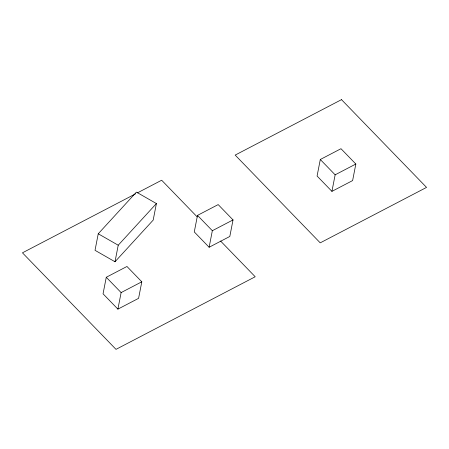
<?xml version="1.0" encoding="UTF-8"?>
<svg xmlns="http://www.w3.org/2000/svg" width="449" height="449" viewBox="0 0 449 449"><rect width="100%" height="100%" fill="white"/><g stroke="black" fill="none" stroke-linecap="round" stroke-linejoin="round"><path stroke-width="0.67" d="M98.241 233.777L95.025 250.318L115.006 261.761L153.182 220.105L156.398 203.56L136.417 192.116L98.241 233.777L118.222 245.221L115.006 261.761M106.267 277.269L103.051 293.809L117.902 309.131L138.589 298.338L141.805 281.798L126.96 266.476L106.267 277.269L121.118 292.591L117.902 309.131M197.493 215.391L194.277 231.931L209.122 247.253L229.815 236.46L233.031 219.92L218.18 204.598L197.493 215.391L212.338 230.713L209.122 247.253M320.3 159.502L317.084 176.042L331.929 191.364L352.622 180.571L355.838 164.031L340.987 148.709L320.3 159.502L335.145 174.824L331.929 191.364M118.222 245.221L156.398 203.56M135.559 193.839L22.45 252.826L115.994 349.356L255.206 276.758L220.611 241.062M137.422 192.868L161.662 180.229L197.229 216.929M212.338 230.713L233.031 219.92M335.145 174.824L355.838 164.031M121.118 292.591L141.805 281.798M341.504 99.644L235.175 155.09L320.221 242.853L426.55 187.401L341.504 99.644"/></g></svg>
